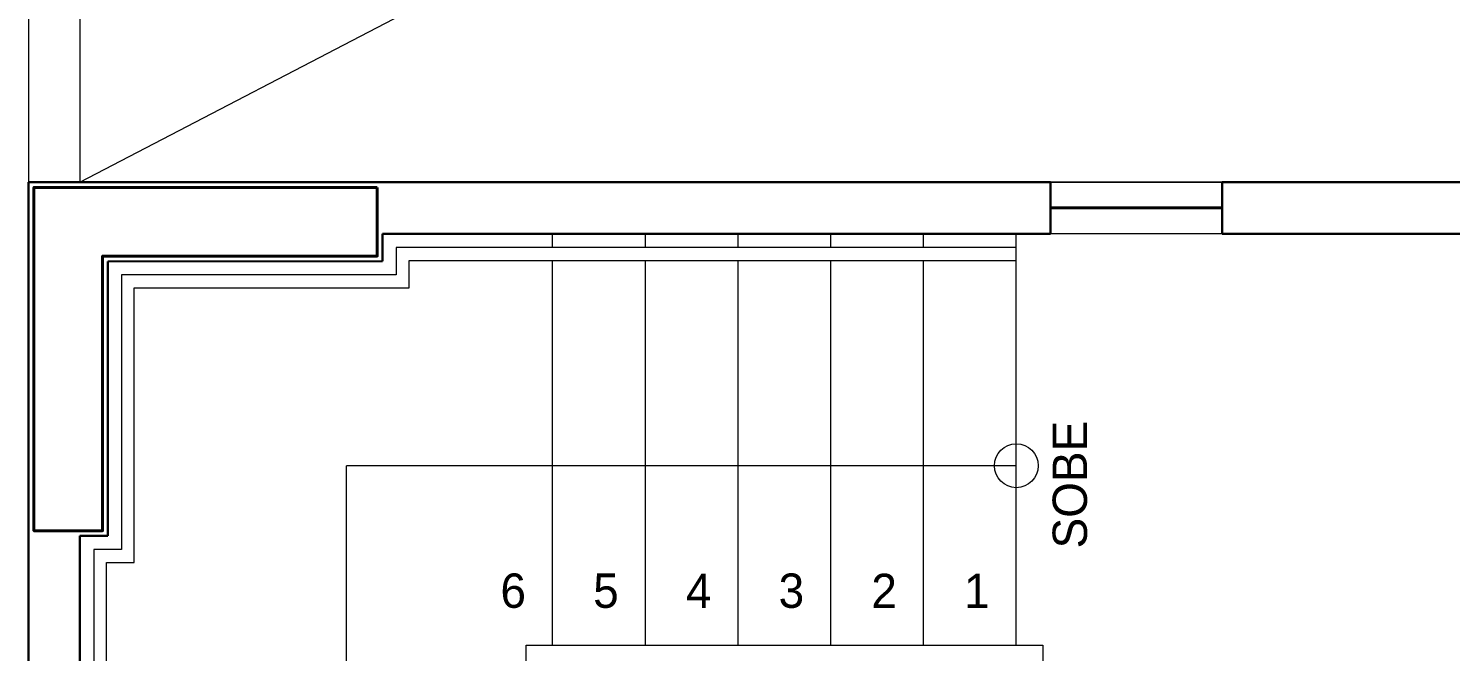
# Model space of a CAD drawing. Header units: metres. Extents: x -4.2 to 85, y -21.1 to 42.
# Drawn here: x 27.274 to 31.415, y 25.358 to 27.173 of the extents above; entities that cross this region are included whole.
import ezdxf

# ---------------------------------------------------------------- set-up
doc = ezdxf.new("R2010")
doc.units = ezdxf.units.M
doc.header["$MEASUREMENT"] = 0
doc.linetypes.add('DGN Style 2', pattern=[1.465602, 0.879361, -0.586241])
for name, color, linetype, lineweight in [('34 - Mobiliário', 7, 'Continuous', 0), ('57 - Altimetria de Terrenos', 7, 'Continuous', 0), ('7 - Alvenaria', 7, 'Continuous', 0), ('8 - Projeção Abaixo', 7, 'Continuous', 0), ('Level 12-1', 7, 'Continuous', 0), ('Level 8-1', 7, 'Continuous', 0)]:
    doc.layers.add(name, color=color, linetype=linetype, lineweight=lineweight)
doc.styles.add('Style-INTL_ENGINEERING', font='INTL_ENGINEERING.shx')

# ---------------------------------------------------------------- blocks, each defined once
blk = doc.blocks.new('J140B_')
at = {"color": 7, "linetype": 'Continuous', "lineweight": 30}
for p, q in [((0, 0), (0, 0.15)), ((0.5001, 0), (0.5, 0.15))]:
    blk.add_line(p, q, dxfattribs=at)
at = {"color": 7, "linetype": 'Continuous', "lineweight": 0}
for p, q in [((0, 0.15), (0.5, 0.15)), ((0, 0), (0.5001, 0))]:
    blk.add_line(p, q, dxfattribs=at)
at = {"color": 7, "linetype": 'Continuous', "lineweight": 40}
blk.add_line((0, 0.075), (0.5001, 0.075), dxfattribs=at)
blk = doc.blocks.new('pilotis_as built')
at = {"layer": '34 - Mobiliário', "color": 7, "linetype": 'Continuous', "lineweight": 30}
for p, q in [((0, 0), (2.9757, 0)), ((0, -3.5856), (0, 0)), ((3.4757, 0), (6.4514, 0)), ((1.0307, -0.15), (2.9757, -0.15)), ((1.0307, -0.23), (1.0307, -0.15)), ((3.4757, -0.15), (5.4264, -0.15)), ((0.2307, -0.2304), (1.0307, -0.23)), ((0.2307, -1.03), (0.2307, -0.2304)), ((0.15, -2.3516), (0.15, -1.03)), ((0.15, -1.03), (0.2307, -1.03))]:
    blk.add_line(p, q, dxfattribs=at)
at = {"layer": '34 - Mobiliário', "color": 230, "linetype": 'Continuous', "lineweight": 0}
for p, q in [((1.5264, -0.19), (1.5264, -0.15)), ((1.7964, -0.19), (1.7964, -0.15)), ((2.0664, -0.19), (2.0664, -0.15)), ((2.3364, -0.19), (2.3364, -0.15)), ((2.6064, -0.19), (2.6064, -0.15)), ((2.8764, -0.19), (2.8764, -0.15)), ((1.5264, -1.3481), (1.5264, -0.2275)), ((1.7964, -1.3481), (1.7964, -0.2275)), ((2.0664, -1.3481), (2.0664, -0.2275)), ((2.3364, -1.3481), (2.3364, -0.2275)), ((2.6064, -1.3481), (2.6064, -0.2275)), ((2.8764, -1.3481), (2.8764, -0.2275)), ((2.8764, -0.8256), (0.9264, -0.8256)), ((0.9264, -2.8356), (0.9264, -0.8256))]:
    blk.add_line(p, q, dxfattribs=at)
at = {"layer": '34 - Mobiliário', "color": 2, "linetype": 'Continuous', "lineweight": 40, "flags": 128}
blk.add_lwpolyline([(1.0157, -0.015), (0.0157, -0.015), (0.0157, -1.015), (0.2157, -1.015), (0.2157, -0.215), (1.0157, -0.215)], close=True, dxfattribs=at)
at = {"layer": '34 - Mobiliário', "color": 171, "linetype": 'Continuous', "lineweight": 13, "flags": 128}
for points in [[(2.8764, -0.19), (1.0707, -0.19), (1.0707, -0.27), (0.2707, -0.27), (0.2707, -1.07), (0.19, -1.07), (0.19, -2.315), (0.3707, -2.315), (0.3707, -3.3956), (4.0364, -3.3956), (4.0364, -2.2356), (3.9989, -2.2356), (3.9989, -3.3581), (0.4082, -3.3581), (0.4082, -2.2775), (0.2275, -2.2775), (0.2275, -1.1075), (0.3082, -1.1075), (0.3082, -0.3075), (1.1082, -0.3075), (1.1082, -0.2275), (2.8764, -0.2275)], [(2.9539, -2.3131), (1.4489, -2.3131), (1.4489, -1.3481), (2.9539, -1.3481)]]:
    blk.add_lwpolyline(points, close=True, dxfattribs=at)
at = {"layer": '34 - Mobiliário', "color": 230, "linetype": 'Continuous', "lineweight": 0}
blk.add_circle((2.8765, -0.8256), 0.0639, dxfattribs=at)
at = {"layer": '57 - Altimetria de Terrenos', "color": 7, "linetype": 'Continuous', "lineweight": 30}
for p, q in [((0, 0), (2.9757, 0)), ((0, -2.6356), (0, 0)), ((3.4757, 0), (6.4514, 0)), ((1.0307, -0.15), (2.9757, -0.15)), ((1.0307, -0.23), (1.0307, -0.15)), ((3.4757, -0.15), (5.4264, -0.15)), ((0.2307, -0.2304), (1.0307, -0.23)), ((0.2307, -1.03), (0.2307, -0.2304)), ((0.15, -2.3516), (0.15, -1.03)), ((0.15, -1.03), (0.2307, -1.03))]:
    blk.add_line(p, q, dxfattribs=at)
at = {"layer": '57 - Altimetria de Terrenos', "color": 230, "linetype": 'Continuous', "lineweight": 0}
for p, q in [((1.5264, -0.19), (1.5264, -0.15)), ((1.7964, -0.19), (1.7964, -0.15)), ((2.0664, -0.19), (2.0664, -0.15)), ((2.3364, -0.19), (2.3364, -0.15)), ((2.6064, -0.19), (2.6064, -0.15)), ((2.8764, -1.3481), (2.8764, -0.15)), ((1.5264, -1.3481), (1.5264, -0.2275)), ((1.7964, -1.3481), (1.7964, -0.2275)), ((2.0664, -1.3481), (2.0664, -0.2275)), ((2.3364, -1.3481), (2.3364, -0.2275)), ((2.6064, -1.3481), (2.6064, -0.2275)), ((2.8764, -0.8256), (0.9264, -0.8256)), ((0.9264, -2.8356), (0.9264, -0.8256))]:
    blk.add_line(p, q, dxfattribs=at)
at = {"layer": '57 - Altimetria de Terrenos', "color": 131, "linetype": 'Continuous', "lineweight": 40, "flags": 128}
blk.add_lwpolyline([(1.0157, -0.015), (0.0157, -0.015), (0.0157, -1.015), (0.2157, -1.015), (0.2157, -0.215), (1.0157, -0.215)], close=True, dxfattribs=at)
at = {"layer": '57 - Altimetria de Terrenos', "color": 171, "linetype": 'Continuous', "lineweight": 13, "flags": 128}
for points in [[(2.8764, -0.19), (1.0707, -0.19), (1.0707, -0.27), (0.2707, -0.27), (0.2707, -1.07), (0.19, -1.07), (0.19, -2.315), (0.3707, -2.315), (0.3707, -3.3956), (4.0364, -3.3956), (4.0364, -1.9656), (3.9989, -1.9656), (3.9989, -3.3581), (0.4082, -3.3581), (0.4082, -2.2775), (0.2275, -2.2775), (0.2275, -1.1075), (0.3082, -1.1075), (0.3082, -0.3075), (1.1082, -0.3075), (1.1082, -0.2275), (2.8764, -0.2275)], [(2.9539, -2.3131), (1.4489, -2.3131), (1.4489, -1.3481), (2.9539, -1.3481)]]:
    blk.add_lwpolyline(points, close=True, dxfattribs=at)
at = {"layer": '57 - Altimetria de Terrenos', "color": 230, "linetype": 'Continuous', "lineweight": 0}
blk.add_circle((2.8765, -0.8256), 0.0639, dxfattribs=at)
at = {"layer": '8 - Projeção Abaixo', "color": 7, "linetype": 'DGN Style 2', "lineweight": 0, "flags": 128}
blk.add_lwpolyline([(6.4515, -4.7856), (10.7607, -4.7856), (10.7607, -4.0356), (19.5907, -4.0356), (19.5907, -5.4356), (23.3507, -5.4356), (23.3507, -12.1456), (22.6507, -12.1456), (22.6507, -12.6456), (22.1007, -13.1956), (12.5729, -13.1956), (11.9529, -13.8156), (4.6376, -13.8156), (4.42, -13.5984), (2.0315, -13.5984), (1.8139, -13.8156), (-5.5014, -13.8156), (-6.1214, -13.1956), (-15.6493, -13.1956), (-16.1993, -12.6456), (-16.1993, -12.1456), (-16.8993, -12.1456), (-16.8993, -5.4356), (-13.1393, -5.4356), (-13.1393, -4.0356), (-4.3093, -4.0356), (-4.3093, -4.7856), (0, -4.7856), (0, 0), (6.4503, 0), (6.4515, -4.7856)], dxfattribs=at)
at = {"layer": 'Level 12-1', "color": 7, "linetype": 'Continuous', "lineweight": 0}
blk.add_line((0.15, 0), (6.3014, 3.205), dxfattribs=at)
at = {"layer": 'Level 8-1', "color": 7, "linetype": 'Continuous', "lineweight": 13, "flags": 128}
for points in [[(0, 0), (6.4514, 0), (6.4514, 3.355), (0, 3.355)], [(0.15, 0), (6.3014, 0), (6.3014, 3.205), (0.15, 3.205)]]:
    blk.add_lwpolyline(points, close=True, dxfattribs=at)
at = {"layer": '34 - Mobiliário', "color": 7, "linetype": 'Continuous', "lineweight": 30, "xscale": 0.9999953433792164, "yscale": 0.9999953433792164, "rotation": 180}
blk.add_blockref('J140B_', (3.4758, 0), dxfattribs=at)
at = {"layer": '57 - Altimetria de Terrenos', "color": 7, "linetype": 'Continuous', "lineweight": 30, "xscale": 0.9999953433792164, "yscale": 0.9999953433792164, "rotation": 180}
blk.add_blockref('J140B_', (3.4758, 0), dxfattribs=at)
at = {"layer": '7 - Alvenaria', "color": 2, "linetype": 'Continuous', "lineweight": 13, "insert": (3.033, -0.8807), "char_height": 0.1, "attachment_point": 5, "rotation": 90, "line_spacing_factor": 1.200006, "style": 'Style-INTL_ENGINEERING'}
blk.add_mtext('SOBE\\P', dxfattribs=at)
at = {"layer": '7 - Alvenaria', "color": 2, "linetype": 'Continuous', "lineweight": 13, "char_height": 0.1, "attachment_point": 5, "line_spacing_factor": 1.200006, "style": 'Style-INTL_ENGINEERING'}
for s, insert in [('6\\P', (1.4116, -1.1902)), ('5\\P', (1.6816, -1.1902)), ('4\\P', (1.9516, -1.1902)), ('3\\P', (2.2216, -1.1902)), ('2\\P', (2.4916, -1.1902)), ('1\\P', (2.7616, -1.1902))]:
    blk.add_mtext(s, dxfattribs=dict(at, insert=insert))

msp = doc.modelspace()

# ---------------------------------------------------------------- block references
at = {"color": 1, "linetype": 'Continuous', "lineweight": 13}
msp.add_blockref('pilotis_as built', (27.2738, 26.7246), dxfattribs=at)

# ---------------------------------------------------------------- texts
at = {"layer": '7 - Alvenaria', "color": 2, "linetype": 'Continuous', "lineweight": 13, "insert": (30.3069, 25.8439), "char_height": 0.1, "attachment_point": 5, "rotation": 90, "line_spacing_factor": 1.200006, "style": 'Style-INTL_ENGINEERING'}
msp.add_mtext('SOBE\\P', dxfattribs=at)
at = {"layer": '7 - Alvenaria', "color": 2, "linetype": 'Continuous', "lineweight": 13, "char_height": 0.1, "attachment_point": 5, "line_spacing_factor": 1.200006, "style": 'Style-INTL_ENGINEERING'}
for s, insert in [('6\\P', (28.6854, 25.5345)), ('5\\P', (28.9554, 25.5345)), ('4\\P', (29.2254, 25.5345)), ('3\\P', (29.4954, 25.5345)), ('2\\P', (29.7654, 25.5345)), ('1\\P', (30.0354, 25.5345))]:
    msp.add_mtext(s, dxfattribs=dict(at, insert=insert))

doc.saveas('drawing.dxf')
